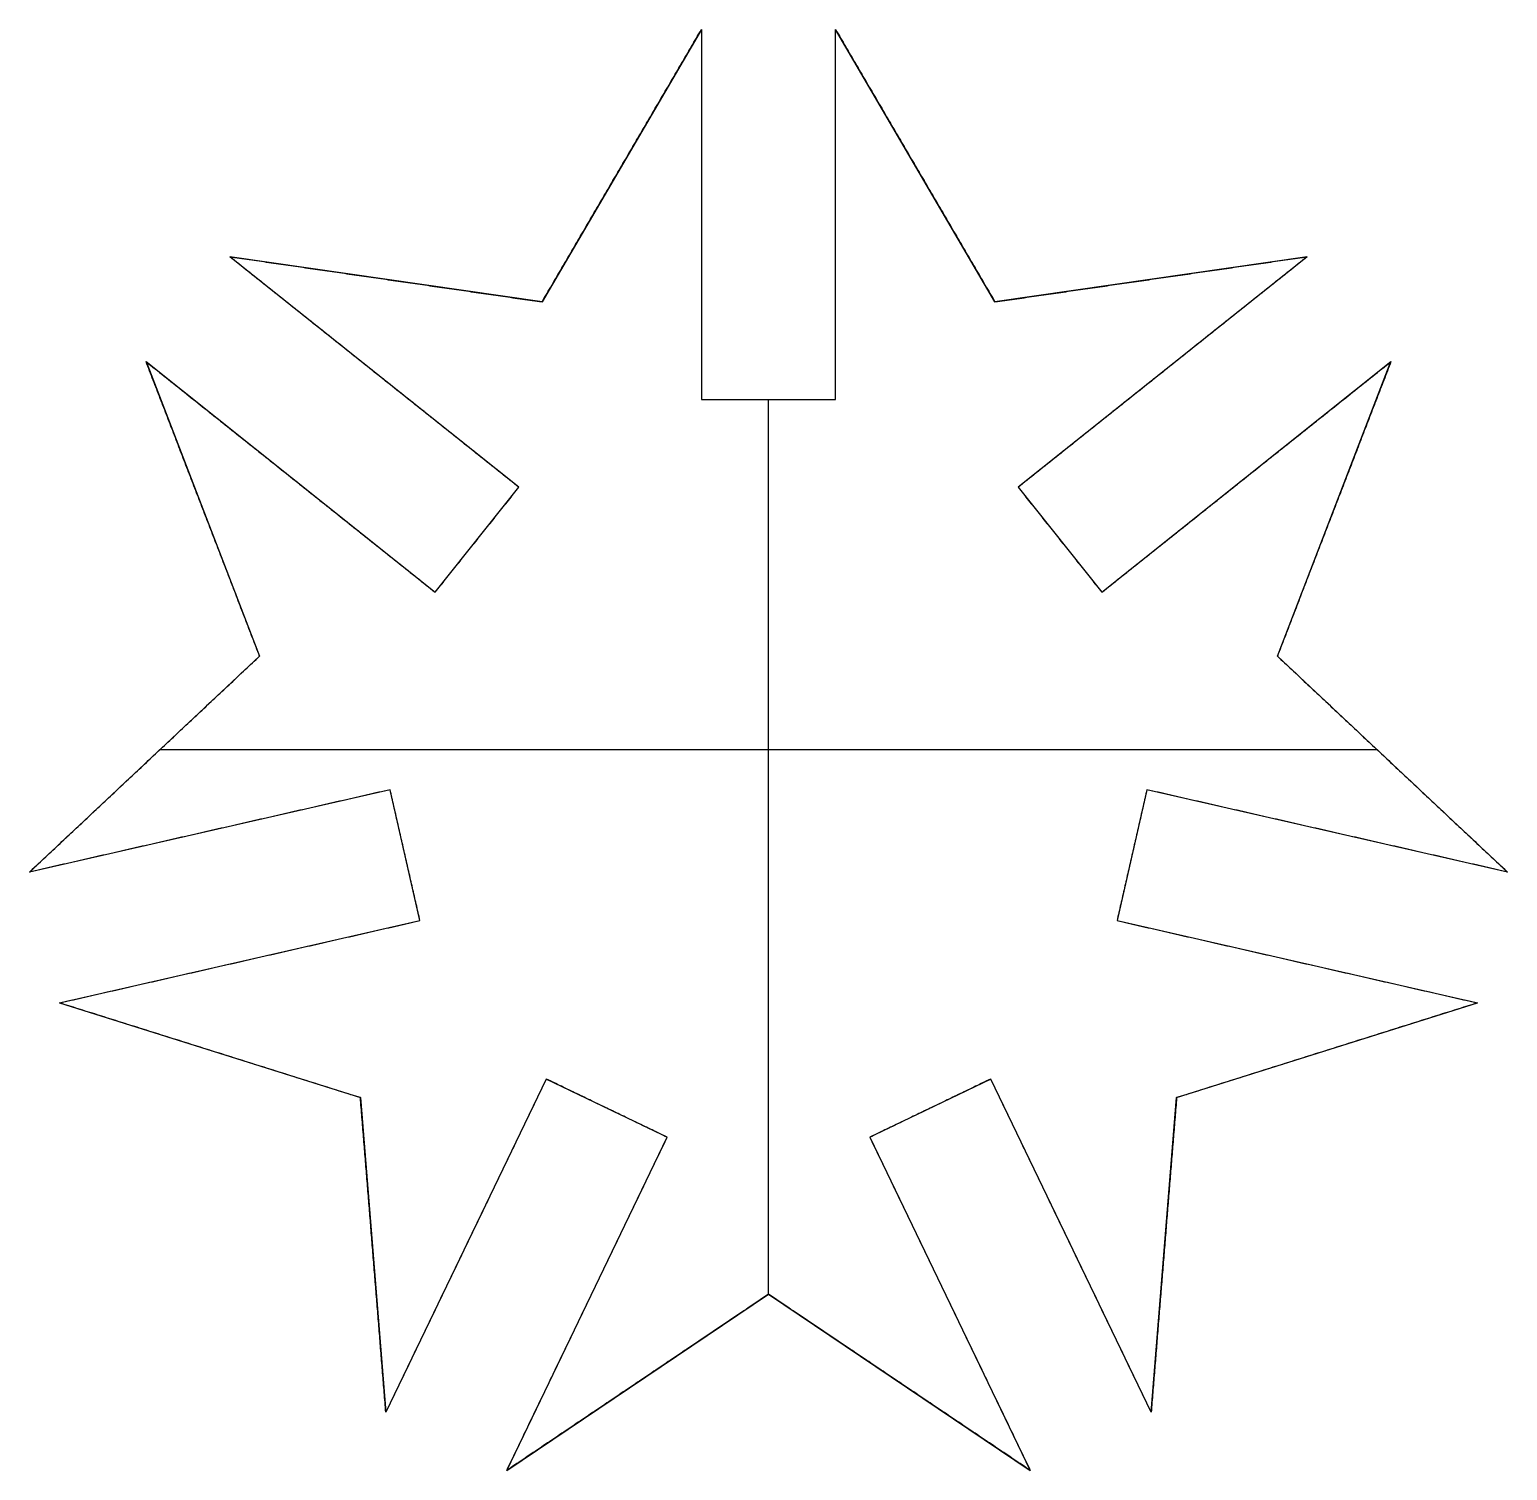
# Model space of a CAD drawing. Header units: millimetres. Extents: x -18.8 to 20.8, y -19.7 to 18.9.
import ezdxf

# ---------------------------------------------------------------- set-up
doc = ezdxf.new("R2010")
doc.units = ezdxf.units.MM
doc.layers.add('Default', color=18, linetype='Continuous', true_color=0x000000)

msp = doc.modelspace()

# ---------------------------------------------------------------- linework, layer by layer
at = {"layer": 'Default'}
for p, q in [((-0.8, 18.919), (-5.074, 11.614)), ((7.074, 11.614), (2.8, 18.919)), ((-5.074, 11.614), (-13.451, 12.826)), ((15.451, 12.826), (7.074, 11.614)), ((-15.695, 10.012), (-12.649, 2.115)), ((14.649, 2.115), (17.695, 10.012)), ((1, -15), (1, 9)), ((1, -15, -3.6), (1, 9, -3.6)), ((-12.649, 2.115), (-18.82, -3.677)), ((20.82, -3.677), (14.649, 2.115)), ((17.333, -0.404), (-15.333, -0.404)), ((17.333, -0.404, -3.6), (-15.333, -0.404, -3.6)), ((-18.019, -7.187), (-9.946, -9.729)), ((11.946, -9.729), (20.019, -7.187)), ((-9.946, -9.729), (-9.264, -18.165)), ((11.264, -18.165), (11.946, -9.729)), ((-6.021, -19.727), (1, -15)), ((1, -15), (8.021, -19.727))]:
    msp.add_line(p, q, dxfattribs=at)
for points in [[(-0.8, 18.919), (-0.8, 9)], [(-0.8, 9), (2.8, 9), (2.8, 18.919)], [(-7.941, 3.828), (-5.696, 6.642), (-13.451, 12.826)], [(15.451, 12.826), (7.696, 6.642)], [(-15.695, 10.012), (-7.941, 3.828)], [(7.696, 6.642), (9.941, 3.828), (17.695, 10.012)], [(-8.349, -4.98), (-9.15, -1.47), (-18.82, -3.677)], [(11.15, -1.47), (10.349, -4.98), (20.019, -7.187)], [(20.82, -3.677), (11.15, -1.47)], [(-18.019, -7.187), (-8.349, -4.98)], [(-1.717, -10.791), (-4.961, -9.229), (-9.264, -18.165)], [(6.961, -9.229), (3.717, -10.791), (8.021, -19.727)], [(11.264, -18.165), (6.961, -9.229)], [(-6.021, -19.727), (-1.717, -10.791)]]:
    msp.add_lwpolyline(points, dxfattribs=at)
for points in [[(-5.074, 11.614), (-2.937, 15.266), (-0.8, 18.919)], [(-5.074, 11.614, -3.6), (-2.937, 15.266, -3.6), (-0.8, 18.919, -3.6)], [(-5.074, 11.614, -1.8), (-2.937, 15.266, -1.8), (-0.8, 18.919, -1.8)], [(-0.8, 18.919), (-0.8, 18.919, -1.8), (-0.8, 18.919, -3.6)], [(-0.8, 18.919), (-0.8, 13.959), (-0.8, 9)], [(-0.8, 18.919, -3.6), (-0.8, 13.959, -3.6), (-0.8, 9, -3.6)], [(-0.8, 18.919, -1.8), (-0.8, 13.959, -1.8), (-0.8, 9, -1.8)], [(2.8, 9), (2.8, 13.959), (2.8, 18.919)], [(2.8, 18.919), (2.8, 18.919, -1.8), (2.8, 18.919, -3.6)], [(2.8, 9, -3.6), (2.8, 13.959, -3.6), (2.8, 18.919, -3.6)], [(2.8, 18.919), (4.937, 15.266), (7.074, 11.614)], [(2.8, 18.919, -3.6), (4.937, 15.266, -3.6), (7.074, 11.614, -3.6)], [(2.8, 9, -1.8), (2.8, 13.959, -1.8), (2.8, 18.919, -1.8)], [(2.8, 18.919, -1.8), (4.937, 15.266, -1.8), (7.074, 11.614, -1.8)], [(-2.937, 15.266), (-2.937, 15.266, -1.8), (-2.937, 15.266, -3.6)], [(4.937, 15.266), (4.937, 15.266, -1.8), (4.937, 15.266, -3.6)], [(-0.8, 13.959), (-0.8, 13.959, -1.8), (-0.8, 13.959, -3.6)], [(2.8, 13.959), (2.8, 13.959, -1.8), (2.8, 13.959, -3.6)], [(-5.696, 6.642), (-9.573, 9.734), (-13.451, 12.826)], [(-13.451, 12.826), (-13.451, 12.826, -1.8), (-13.451, 12.826, -3.6)], [(-5.696, 6.642, -3.6), (-9.573, 9.734, -3.6), (-13.451, 12.826, -3.6)], [(-13.451, 12.826), (-9.263, 12.22), (-5.074, 11.614)], [(-13.451, 12.826, -3.6), (-9.263, 12.22, -3.6), (-5.074, 11.614, -3.6)], [(-5.696, 6.642, -1.8), (-9.573, 9.734, -1.8), (-13.451, 12.826, -1.8)], [(-13.451, 12.826, -1.8), (-9.263, 12.22, -1.8), (-5.074, 11.614, -1.8)], [(7.074, 11.614), (11.263, 12.22), (15.451, 12.826)], [(7.074, 11.614, -3.6), (11.263, 12.22, -3.6), (15.451, 12.826, -3.6)], [(7.074, 11.614, -1.8), (11.263, 12.22, -1.8), (15.451, 12.826, -1.8)], [(15.451, 12.826), (11.573, 9.734), (7.696, 6.642)], [(15.451, 12.826, -3.6), (11.573, 9.734, -3.6), (7.696, 6.642, -3.6)], [(15.451, 12.826, -1.8), (11.573, 9.734, -1.8), (7.696, 6.642, -1.8)], [(15.451, 12.826), (15.451, 12.826, -1.8), (15.451, 12.826, -3.6)], [(-9.263, 12.22), (-9.263, 12.22, -1.8), (-9.263, 12.22, -3.6)], [(11.263, 12.22), (11.263, 12.22, -1.8), (11.263, 12.22, -3.6)], [(-5.074, 11.614), (-5.074, 11.614, -1.8), (-5.074, 11.614, -3.6)], [(7.074, 11.614), (7.074, 11.614, -1.8), (7.074, 11.614, -3.6)], [(-12.649, 2.115), (-14.172, 6.064), (-15.695, 10.012)], [(-15.695, 10.012), (-15.695, 10.012, -1.8), (-15.695, 10.012, -3.6)], [(-12.649, 2.115, -3.6), (-14.172, 6.064, -3.6), (-15.695, 10.012, -3.6)], [(-15.695, 10.012), (-11.818, 6.92), (-7.941, 3.828)], [(-15.695, 10.012, -3.6), (-11.818, 6.92, -3.6), (-7.941, 3.828, -3.6)], [(-12.649, 2.115, -1.8), (-14.172, 6.064, -1.8), (-15.695, 10.012, -1.8)], [(-15.695, 10.012, -1.8), (-11.818, 6.92, -1.8), (-7.941, 3.828, -1.8)], [(9.941, 3.828), (13.818, 6.92), (17.695, 10.012)], [(9.941, 3.828, -3.6), (13.818, 6.92, -3.6), (17.695, 10.012, -3.6)], [(9.941, 3.828, -1.8), (13.818, 6.92, -1.8), (17.695, 10.012, -1.8)], [(17.695, 10.012), (16.172, 6.064), (14.649, 2.115)], [(17.695, 10.012, -3.6), (16.172, 6.064, -3.6), (14.649, 2.115, -3.6)], [(17.695, 10.012, -1.8), (16.172, 6.064, -1.8), (14.649, 2.115, -1.8)], [(17.695, 10.012), (17.695, 10.012, -1.8), (17.695, 10.012, -3.6)], [(-9.573, 9.734), (-9.573, 9.734, -1.8), (-9.573, 9.734, -3.6)], [(11.573, 9.734), (11.573, 9.734, -1.8), (11.573, 9.734, -3.6)], [(-0.8, 9), (-0.8, 9, -1.8), (-0.8, 9, -3.6)], [(-0.8, 9), (1, 9), (2.8, 9)], [(-0.8, 9, -3.6), (1, 9, -3.6), (2.8, 9, -3.6)], [(-0.8, 9, -1.8), (1, 9, -1.8), (2.8, 9, -1.8)], [(1, 9), (1, 9, -1.8), (1, 9, -3.6)], [(2.8, 9), (2.8, 9, -1.8), (2.8, 9, -3.6)], [(-11.818, 6.92), (-11.818, 6.92, -1.8), (-11.818, 6.92, -3.6)], [(13.818, 6.92), (13.818, 6.92, -1.8), (13.818, 6.92, -3.6)], [(-7.941, 3.828), (-6.818, 5.235), (-5.696, 6.642)], [(-7.941, 3.828, -3.6), (-6.818, 5.235, -3.6), (-5.696, 6.642, -3.6)], [(-7.941, 3.828, -1.8), (-6.818, 5.235, -1.8), (-5.696, 6.642, -1.8)], [(-5.696, 6.642), (-5.696, 6.642, -1.8), (-5.696, 6.642, -3.6)], [(7.696, 6.642), (7.696, 6.642, -1.8), (7.696, 6.642, -3.6)], [(7.696, 6.642), (8.818, 5.235), (9.941, 3.828)], [(7.696, 6.642, -3.6), (8.818, 5.235, -3.6), (9.941, 3.828, -3.6)], [(7.696, 6.642, -1.8), (8.818, 5.235, -1.8), (9.941, 3.828, -1.8)], [(-14.172, 6.064), (-14.172, 6.064, -1.8), (-14.172, 6.064, -3.6)], [(16.172, 6.064), (16.172, 6.064, -1.8), (16.172, 6.064, -3.6)], [(-6.818, 5.235), (-6.818, 5.235, -1.8), (-6.818, 5.235, -3.6)], [(8.818, 5.235), (8.818, 5.235, -1.8), (8.818, 5.235, -3.6)], [(-7.941, 3.828), (-7.941, 3.828, -1.8), (-7.941, 3.828, -3.6)], [(9.941, 3.828), (9.941, 3.828, -1.8), (9.941, 3.828, -3.6)], [(-18.82, -3.677), (-15.734, -0.781), (-12.649, 2.115)], [(-18.82, -3.677, -3.6), (-15.734, -0.781, -3.6), (-12.649, 2.115, -3.6)], [(-18.82, -3.677, -1.8), (-15.734, -0.781, -1.8), (-12.649, 2.115, -1.8)], [(-12.649, 2.115), (-12.649, 2.115, -1.8), (-12.649, 2.115, -3.6)], [(14.649, 2.115), (14.649, 2.115, -1.8), (14.649, 2.115, -3.6)], [(14.649, 2.115), (17.734, -0.781), (20.82, -3.677)], [(14.649, 2.115, -3.6), (17.734, -0.781, -3.6), (20.82, -3.677, -3.6)], [(14.649, 2.115, -1.8), (17.734, -0.781, -1.8), (20.82, -3.677, -1.8)], [(-15.734, -0.781), (-15.734, -0.781, -1.8), (-15.734, -0.781, -3.6)], [(17.734, -0.781), (17.734, -0.781, -1.8), (17.734, -0.781, -3.6)], [(-9.15, -1.47), (-13.985, -2.574), (-18.82, -3.677)], [(-9.15, -1.47, -3.6), (-13.985, -2.574, -3.6), (-18.82, -3.677, -3.6)], [(-9.15, -1.47, -1.8), (-13.985, -2.574, -1.8), (-18.82, -3.677, -1.8)], [(-8.349, -4.98), (-8.749, -3.225), (-9.15, -1.47)], [(-9.15, -1.47), (-9.15, -1.47, -1.8), (-9.15, -1.47, -3.6)], [(-8.349, -4.98, -3.6), (-8.749, -3.225, -3.6), (-9.15, -1.47, -3.6)], [(-8.349, -4.98, -1.8), (-8.749, -3.225, -1.8), (-9.15, -1.47, -1.8)], [(11.15, -1.47), (10.749, -3.225), (10.349, -4.98)], [(11.15, -1.47, -3.6), (10.749, -3.225, -3.6), (10.349, -4.98, -3.6)], [(11.15, -1.47, -1.8), (10.749, -3.225, -1.8), (10.349, -4.98, -1.8)], [(20.82, -3.677), (15.985, -2.574), (11.15, -1.47)], [(11.15, -1.47), (11.15, -1.47, -1.8), (11.15, -1.47, -3.6)], [(20.82, -3.677, -3.6), (15.985, -2.574, -3.6), (11.15, -1.47, -3.6)], [(20.82, -3.677, -1.8), (15.985, -2.574, -1.8), (11.15, -1.47, -1.8)], [(-13.985, -2.574), (-13.985, -2.574, -1.8), (-13.985, -2.574, -3.6)], [(15.985, -2.574), (15.985, -2.574, -1.8), (15.985, -2.574, -3.6)], [(-8.749, -3.225), (-8.749, -3.225, -1.8), (-8.749, -3.225, -3.6)], [(10.749, -3.225), (10.749, -3.225, -1.8), (10.749, -3.225, -3.6)], [(-18.82, -3.677), (-18.82, -3.677, -1.8), (-18.82, -3.677, -3.6)], [(20.82, -3.677), (20.82, -3.677, -1.8), (20.82, -3.677, -3.6)], [(-18.019, -7.187), (-13.184, -6.084), (-8.349, -4.98)], [(-18.019, -7.187, -3.6), (-13.184, -6.084, -3.6), (-8.349, -4.98, -3.6)], [(-18.019, -7.187, -1.8), (-13.184, -6.084, -1.8), (-8.349, -4.98, -1.8)], [(-8.349, -4.98), (-8.349, -4.98, -1.8), (-8.349, -4.98, -3.6)], [(10.349, -4.98), (10.349, -4.98, -1.8), (10.349, -4.98, -3.6)], [(10.349, -4.98), (15.184, -6.084), (20.019, -7.187)], [(10.349, -4.98, -3.6), (15.184, -6.084, -3.6), (20.019, -7.187, -3.6)], [(10.349, -4.98, -1.8), (15.184, -6.084, -1.8), (20.019, -7.187, -1.8)], [(-13.184, -6.084), (-13.184, -6.084, -1.8), (-13.184, -6.084, -3.6)], [(15.184, -6.084), (15.184, -6.084, -1.8), (15.184, -6.084, -3.6)], [(-9.946, -9.729), (-13.982, -8.458), (-18.019, -7.187)], [(-18.019, -7.187), (-18.019, -7.187, -1.8), (-18.019, -7.187, -3.6)], [(-9.946, -9.729, -3.6), (-13.982, -8.458, -3.6), (-18.019, -7.187, -3.6)], [(-9.946, -9.729, -1.8), (-13.982, -8.458, -1.8), (-18.019, -7.187, -1.8)], [(20.019, -7.187), (15.982, -8.458), (11.946, -9.729)], [(20.019, -7.187, -3.6), (15.982, -8.458, -3.6), (11.946, -9.729, -3.6)], [(20.019, -7.187, -1.8), (15.982, -8.458, -1.8), (11.946, -9.729, -1.8)], [(20.019, -7.187), (20.019, -7.187, -1.8), (20.019, -7.187, -3.6)], [(-13.982, -8.458), (-13.982, -8.458, -1.8), (-13.982, -8.458, -3.6)], [(15.982, -8.458), (15.982, -8.458, -1.8), (15.982, -8.458, -3.6)], [(-4.961, -9.229), (-7.112, -13.697), (-9.264, -18.165)], [(-4.961, -9.229, -3.6), (-7.112, -13.697, -3.6), (-9.264, -18.165, -3.6)], [(-4.961, -9.229, -1.8), (-7.112, -13.697, -1.8), (-9.264, -18.165, -1.8)], [(-1.717, -10.791), (-3.339, -10.01), (-4.961, -9.229)], [(-4.961, -9.229), (-4.961, -9.229, -1.8), (-4.961, -9.229, -3.6)], [(-1.717, -10.791, -3.6), (-3.339, -10.01, -3.6), (-4.961, -9.229, -3.6)], [(-1.717, -10.791, -1.8), (-3.339, -10.01, -1.8), (-4.961, -9.229, -1.8)], [(6.961, -9.229), (5.339, -10.01), (3.717, -10.791)], [(6.961, -9.229, -3.6), (5.339, -10.01, -3.6), (3.717, -10.791, -3.6)], [(6.961, -9.229, -1.8), (5.339, -10.01, -1.8), (3.717, -10.791, -1.8)], [(11.264, -18.165), (9.112, -13.697), (6.961, -9.229)], [(6.961, -9.229), (6.961, -9.229, -1.8), (6.961, -9.229, -3.6)], [(11.264, -18.165, -3.6), (9.112, -13.697, -3.6), (6.961, -9.229, -3.6)], [(11.264, -18.165, -1.8), (9.112, -13.697, -1.8), (6.961, -9.229, -1.8)], [(-9.264, -18.165), (-9.605, -13.947), (-9.946, -9.729)], [(-9.946, -9.729), (-9.946, -9.729, -1.8), (-9.946, -9.729, -3.6)], [(-9.264, -18.165, -3.6), (-9.605, -13.947, -3.6), (-9.946, -9.729, -3.6)], [(-9.264, -18.165, -1.8), (-9.605, -13.947, -1.8), (-9.946, -9.729, -1.8)], [(11.946, -9.729), (11.605, -13.947), (11.264, -18.165)], [(11.946, -9.729, -3.6), (11.605, -13.947, -3.6), (11.264, -18.165, -3.6)], [(11.946, -9.729, -1.8), (11.605, -13.947, -1.8), (11.264, -18.165, -1.8)], [(11.946, -9.729), (11.946, -9.729, -1.8), (11.946, -9.729, -3.6)], [(-3.339, -10.01), (-3.339, -10.01, -1.8), (-3.339, -10.01, -3.6)], [(5.339, -10.01), (5.339, -10.01, -1.8), (5.339, -10.01, -3.6)], [(-6.021, -19.727), (-3.869, -15.259), (-1.717, -10.791)], [(-6.021, -19.727, -3.6), (-3.869, -15.259, -3.6), (-1.717, -10.791, -3.6)], [(-6.021, -19.727, -1.8), (-3.869, -15.259, -1.8), (-1.717, -10.791, -1.8)], [(-1.717, -10.791), (-1.717, -10.791, -1.8), (-1.717, -10.791, -3.6)], [(3.717, -10.791), (3.717, -10.791, -1.8), (3.717, -10.791, -3.6)], [(3.717, -10.791), (5.869, -15.259), (8.021, -19.727)], [(3.717, -10.791, -3.6), (5.869, -15.259, -3.6), (8.021, -19.727, -3.6)], [(3.717, -10.791, -1.8), (5.869, -15.259, -1.8), (8.021, -19.727, -1.8)], [(-7.112, -13.697), (-7.112, -13.697, -1.8), (-7.112, -13.697, -3.6)], [(9.112, -13.697), (9.112, -13.697, -1.8), (9.112, -13.697, -3.6)], [(-9.605, -13.947), (-9.605, -13.947, -1.8), (-9.605, -13.947, -3.6)], [(11.605, -13.947), (11.605, -13.947, -1.8), (11.605, -13.947, -3.6)], [(1, -15), (-2.51, -17.364), (-6.021, -19.727)], [(1, -15, -3.6), (-2.51, -17.364, -3.6), (-6.021, -19.727, -3.6)], [(1, -15, -1.8), (-2.51, -17.364, -1.8), (-6.021, -19.727, -1.8)], [(8.021, -19.727), (4.51, -17.364), (1, -15)], [(1, -15), (1, -15, -1.8), (1, -15, -3.6)], [(8.021, -19.727, -3.6), (4.51, -17.364, -3.6), (1, -15, -3.6)], [(8.021, -19.727, -1.8), (4.51, -17.364, -1.8), (1, -15, -1.8)], [(-3.869, -15.259), (-3.869, -15.259, -1.8), (-3.869, -15.259, -3.6)], [(5.869, -15.259), (5.869, -15.259, -1.8), (5.869, -15.259, -3.6)], [(-2.51, -17.364), (-2.51, -17.364, -1.8), (-2.51, -17.364, -3.6)], [(4.51, -17.364), (4.51, -17.364, -1.8), (4.51, -17.364, -3.6)], [(-9.264, -18.165), (-9.264, -18.165, -1.8), (-9.264, -18.165, -3.6)], [(11.264, -18.165), (11.264, -18.165, -1.8), (11.264, -18.165, -3.6)], [(-6.021, -19.727), (-6.021, -19.727, -1.8), (-6.021, -19.727, -3.6)], [(8.021, -19.727), (8.021, -19.727, -1.8), (8.021, -19.727, -3.6)]]:
    msp.add_open_spline(points, degree=2, dxfattribs=at)

doc.saveas('drawing.dxf')
